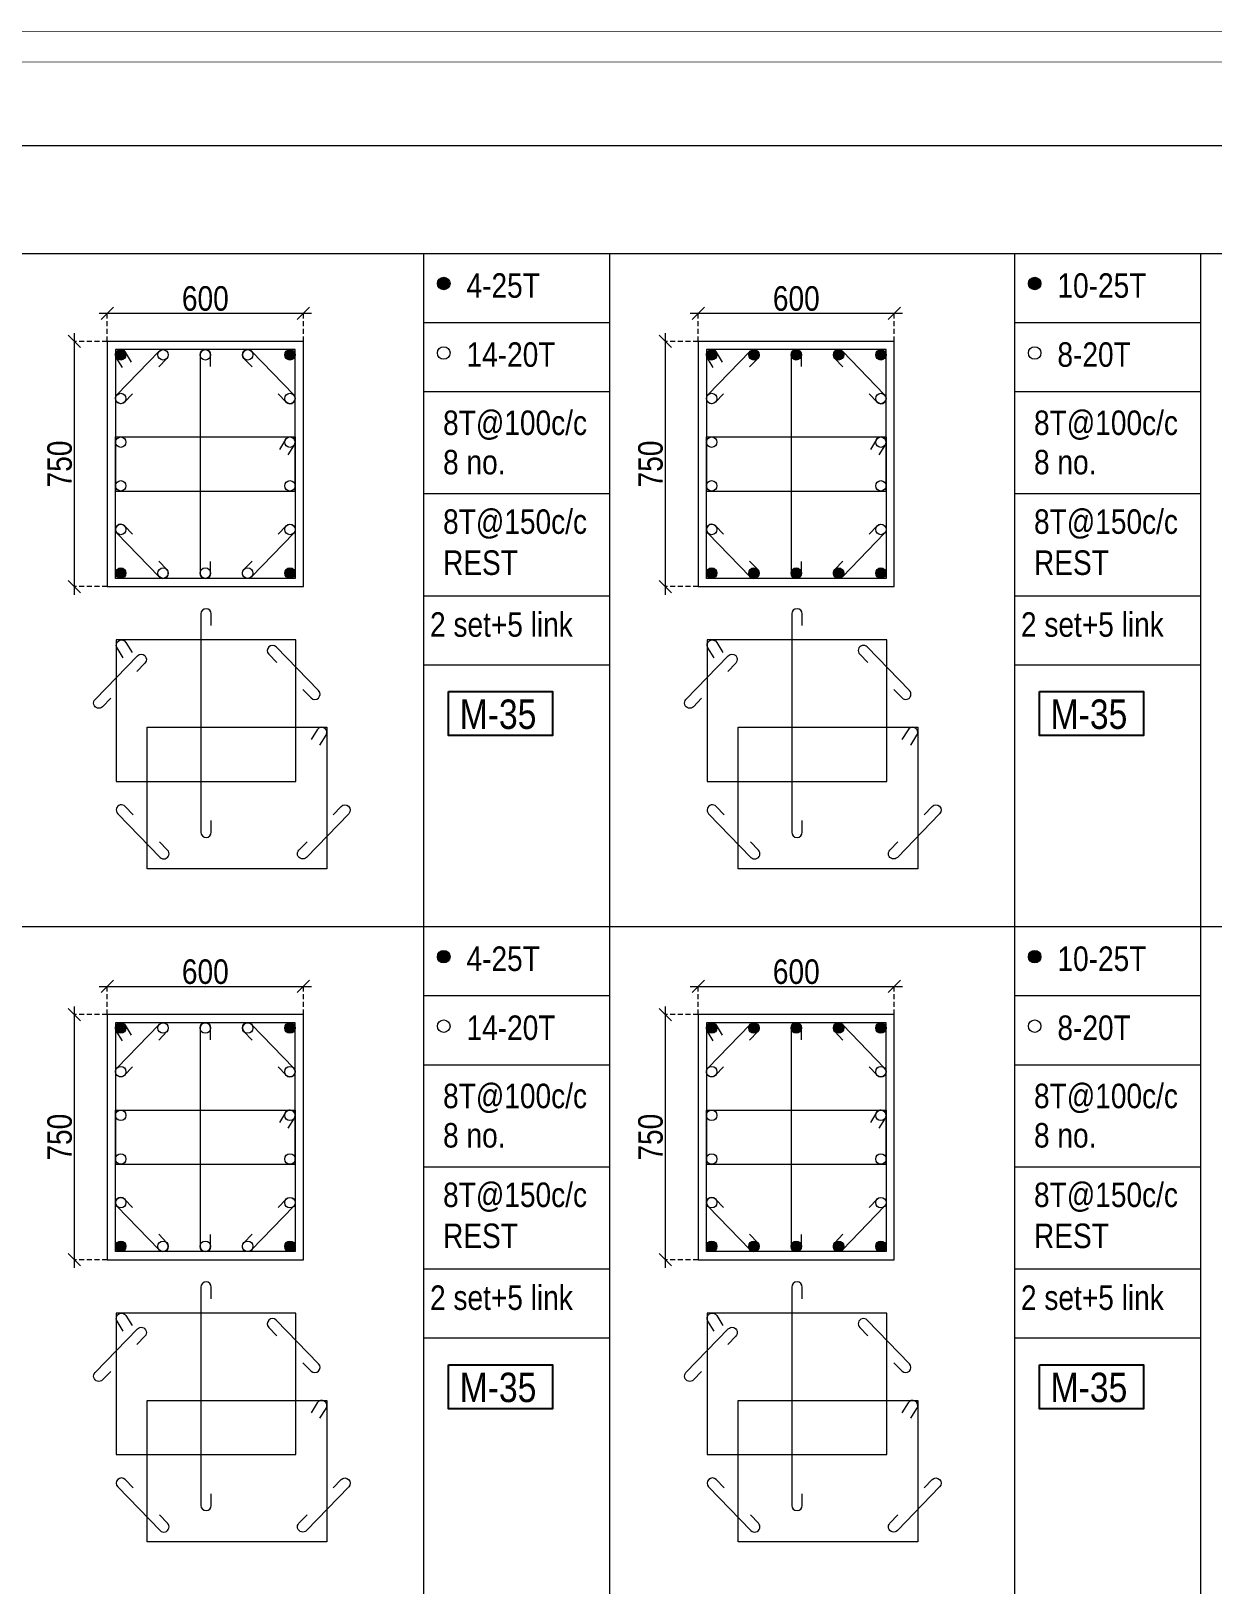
# Model space of a CAD drawing. Header units: millimetres. Extents: x 1112055 to 3390982, y -148532 to 766891.
# Drawn here: x 2128901 to 2143368, y 179780 to 198799 of the extents above; entities that cross this region are included whole.
import ezdxf
from ezdxf.enums import TextEntityAlignment as Align

# ---------------------------------------------------------------- set-up
doc = ezdxf.new("R2010")
doc.units = ezdxf.units.MM
doc.header["$PDMODE"] = 35
doc.header["$PDSIZE"] = -25
doc.linetypes.add('DASHED2', pattern=[0.375, 0.25, -0.125])
doc.linetypes.add('Hidden', pattern=[9.525, 6.35, -3.175])
for name, color, linetype, lineweight in [('B COL. SIZE DIM', 220, 'Continuous', 25), ('B COLSCH', 204, 'Continuous', 20), ('B COLUMN', 1, 'Hidden', 9), ('B STEEL', 34, 'Continuous', 15), ('B TITLE BLOCK', 250, 'Continuous', 0)]:
    doc.layers.add(name, color=color, linetype=linetype, lineweight=lineweight)
doc.layers.add('B TEXT', color=7, linetype='Continuous')
doc.styles.add('dim inside', font='romans.shx', dxfattribs={"width": 0.8, "height": 125})
doc.styles.add('SWINC', font='swissc.ttf')
doc.dimstyles.new('dim inside', dxfattribs={"dimtxt": 125, "dimasz": 100, "dimexe": 0, "dimexo": 0, "dimgap": 10, "dimtad": 0, "dimdec": 0, "dimzin": 0, "dimdsep": 46, "dimtxsty": 'dim inside', "dimblk": 'SMALL', "dimcen": 0.09, "dimadec": 0, "dimazin": 0, "dimtfac": 1, "dimtdec": 0, "dimtofl": 0, "dimtmove": 0, "dimatfit": 3, "dimfxl": 1, "dimtolj": 1, "dimtzin": 0, "dimarcsym": 2})

# ---------------------------------------------------------------- blocks, each defined once
blk = doc.blocks.new('_Oblique')
at = {"color": 0, "linetype": 'ByBlock', "lineweight": -2}
blk.add_line((-0.5, -0.5), (0.5, 0.5), dxfattribs=at)
blk = doc.blocks.new('*D247')
at = {"layer": 'B COL. SIZE DIM', "color": 250, "lineweight": 9, "ltscale": 250, "transparency": 16777216}
blk.add_line((2129734, 187105), (2132334, 187105), dxfattribs=at)
at = {"layer": 'B COL. SIZE DIM', "color": 250, "linetype": 'DASHED2', "lineweight": 9, "ltscale": 250, "transparency": 16777216}
for p, q in [((2129834, 186760), (2129834, 187105)), ((2132234, 186760), (2132234, 187105))]:
    blk.add_line(p, q, dxfattribs=at)
at = {"layer": 'Defpoints', "color": 0, "ltscale": 250, "transparency": 16777216}
for p in [(2132234, 187105), (2129834, 186760), (2132234, 186760)]:
    blk.add_point(p, dxfattribs=at)
at = {"layer": 'B COL. SIZE DIM', "color": 250, "lineweight": 9, "ltscale": 250, "transparency": 16777216, "xscale": 150, "yscale": 150, "zscale": 150, "rotation": 180}
blk.add_blockref('_Oblique', (2129834, 187105), dxfattribs=at)
at = {"layer": 'B COL. SIZE DIM', "color": 250, "lineweight": 9, "ltscale": 250, "transparency": 16777216, "xscale": 150, "yscale": 150, "zscale": 150}
blk.add_blockref('_Oblique', (2132234, 187105), dxfattribs=at)
at = {"layer": 'B COL. SIZE DIM', "color": 6, "ltscale": 250, "transparency": 16777216, "insert": (2131034, 187284), "char_height": 300, "attachment_point": 5, "style": 'SWINC'}
blk.add_mtext('\\A1;600', dxfattribs=at)
blk = doc.blocks.new('*D248')
at = {"layer": 'B COL. SIZE DIM', "color": 250, "lineweight": 9, "ltscale": 250, "transparency": 16777216}
blk.add_line((2129430, 186860), (2129430, 183660), dxfattribs=at)
at = {"layer": 'B COL. SIZE DIM', "color": 250, "linetype": 'DASHED2', "lineweight": 9, "ltscale": 250, "transparency": 16777216}
for p, q in [((2129834, 186760), (2129430, 186760)), ((2129834, 183760), (2129430, 183760))]:
    blk.add_line(p, q, dxfattribs=at)
at = {"layer": 'Defpoints', "color": 0, "ltscale": 250, "transparency": 16777216}
for p in [(2129834, 186760), (2129430, 183760), (2129834, 183760)]:
    blk.add_point(p, dxfattribs=at)
at = {"layer": 'B COL. SIZE DIM', "color": 250, "lineweight": 9, "ltscale": 250, "transparency": 16777216, "xscale": 150, "yscale": 150, "zscale": 150}
for p, rotation in [((2129430, 186760), 90), ((2129430, 183760), 270)]:
    blk.add_blockref('_Oblique', p, dxfattribs=dict(at, rotation=rotation))
at = {"layer": 'B COL. SIZE DIM', "color": 6, "ltscale": 250, "transparency": 16777216, "insert": (2129252, 185260), "char_height": 300, "attachment_point": 5, "rotation": 90, "style": 'SWINC'}
blk.add_mtext('\\A1;750', dxfattribs=at)
blk = doc.blocks.new('*D235')
at = {"layer": 'B COL. SIZE DIM', "color": 250, "lineweight": 9, "ltscale": 250, "transparency": 16777216}
blk.add_line((2129734, 195345), (2132334, 195345), dxfattribs=at)
at = {"layer": 'B COL. SIZE DIM', "color": 250, "linetype": 'DASHED2', "lineweight": 9, "ltscale": 250, "transparency": 16777216}
for p, q in [((2129834, 195000), (2129834, 195345)), ((2132234, 195000), (2132234, 195345))]:
    blk.add_line(p, q, dxfattribs=at)
at = {"layer": 'Defpoints', "color": 0, "ltscale": 250, "transparency": 16777216}
for p in [(2132234, 195345), (2129834, 195000), (2132234, 195000)]:
    blk.add_point(p, dxfattribs=at)
at = {"layer": 'B COL. SIZE DIM', "color": 250, "lineweight": 9, "ltscale": 250, "transparency": 16777216, "xscale": 150, "yscale": 150, "zscale": 150, "rotation": 180}
blk.add_blockref('_Oblique', (2129834, 195345), dxfattribs=at)
at = {"layer": 'B COL. SIZE DIM', "color": 250, "lineweight": 9, "ltscale": 250, "transparency": 16777216, "xscale": 150, "yscale": 150, "zscale": 150}
blk.add_blockref('_Oblique', (2132234, 195345), dxfattribs=at)
at = {"layer": 'B COL. SIZE DIM', "color": 6, "ltscale": 250, "transparency": 16777216, "insert": (2131034, 195524), "char_height": 300, "attachment_point": 5, "style": 'SWINC'}
blk.add_mtext('\\A1;600', dxfattribs=at)
blk = doc.blocks.new('*D236')
at = {"layer": 'B COL. SIZE DIM', "color": 250, "lineweight": 9, "ltscale": 250, "transparency": 16777216}
blk.add_line((2129430, 195100), (2129430, 191900), dxfattribs=at)
at = {"layer": 'B COL. SIZE DIM', "color": 250, "linetype": 'DASHED2', "lineweight": 9, "ltscale": 250, "transparency": 16777216}
for p, q in [((2129834, 195000), (2129430, 195000)), ((2129834, 192000), (2129430, 192000))]:
    blk.add_line(p, q, dxfattribs=at)
at = {"layer": 'Defpoints', "color": 0, "ltscale": 250, "transparency": 16777216}
for p in [(2129834, 195000), (2129430, 192000), (2129834, 192000)]:
    blk.add_point(p, dxfattribs=at)
at = {"layer": 'B COL. SIZE DIM', "color": 250, "lineweight": 9, "ltscale": 250, "transparency": 16777216, "xscale": 150, "yscale": 150, "zscale": 150}
for p, rotation in [((2129430, 195000), 90), ((2129430, 192000), 270)]:
    blk.add_blockref('_Oblique', p, dxfattribs=dict(at, rotation=rotation))
at = {"layer": 'B COL. SIZE DIM', "color": 6, "ltscale": 250, "transparency": 16777216, "insert": (2129252, 193500), "char_height": 300, "attachment_point": 5, "rotation": 90, "style": 'SWINC'}
blk.add_mtext('\\A1;750', dxfattribs=at)
blk = doc.blocks.new('*D261')
at = {"layer": 'B COL. SIZE DIM', "color": 250, "lineweight": 9, "ltscale": 250, "transparency": 16777216}
blk.add_line((2136968, 187105), (2139568, 187105), dxfattribs=at)
at = {"layer": 'B COL. SIZE DIM', "color": 250, "linetype": 'DASHED2', "lineweight": 9, "ltscale": 250, "transparency": 16777216}
for p, q in [((2137068, 186760), (2137068, 187105)), ((2139468, 186760), (2139468, 187105))]:
    blk.add_line(p, q, dxfattribs=at)
at = {"layer": 'Defpoints', "color": 0, "ltscale": 250, "transparency": 16777216}
for p in [(2139468, 187105), (2137068, 186760), (2139468, 186760)]:
    blk.add_point(p, dxfattribs=at)
at = {"layer": 'B COL. SIZE DIM', "color": 250, "lineweight": 9, "ltscale": 250, "transparency": 16777216, "xscale": 150, "yscale": 150, "zscale": 150, "rotation": 180}
blk.add_blockref('_Oblique', (2137068, 187105), dxfattribs=at)
at = {"layer": 'B COL. SIZE DIM', "color": 250, "lineweight": 9, "ltscale": 250, "transparency": 16777216, "xscale": 150, "yscale": 150, "zscale": 150}
blk.add_blockref('_Oblique', (2139468, 187105), dxfattribs=at)
at = {"layer": 'B COL. SIZE DIM', "color": 6, "ltscale": 250, "transparency": 16777216, "insert": (2138268, 187284), "char_height": 300, "attachment_point": 5, "style": 'SWINC'}
blk.add_mtext('\\A1;600', dxfattribs=at)
blk = doc.blocks.new('*D262')
at = {"layer": 'B COL. SIZE DIM', "color": 250, "lineweight": 9, "ltscale": 250, "transparency": 16777216}
blk.add_line((2136664, 186860), (2136664, 183660), dxfattribs=at)
at = {"layer": 'B COL. SIZE DIM', "color": 250, "linetype": 'DASHED2', "lineweight": 9, "ltscale": 250, "transparency": 16777216}
for p, q in [((2137068, 186760), (2136664, 186760)), ((2137068, 183760), (2136664, 183760))]:
    blk.add_line(p, q, dxfattribs=at)
at = {"layer": 'Defpoints', "color": 0, "ltscale": 250, "transparency": 16777216}
for p in [(2137068, 186760), (2136664, 183760), (2137068, 183760)]:
    blk.add_point(p, dxfattribs=at)
at = {"layer": 'B COL. SIZE DIM', "color": 250, "lineweight": 9, "ltscale": 250, "transparency": 16777216, "xscale": 150, "yscale": 150, "zscale": 150}
for p, rotation in [((2136664, 186760), 90), ((2136664, 183760), 270)]:
    blk.add_blockref('_Oblique', p, dxfattribs=dict(at, rotation=rotation))
at = {"layer": 'B COL. SIZE DIM', "color": 6, "ltscale": 250, "transparency": 16777216, "insert": (2136485, 185260), "char_height": 300, "attachment_point": 5, "rotation": 90, "style": 'SWINC'}
blk.add_mtext('\\A1;750', dxfattribs=at)
blk = doc.blocks.new('*D257')
at = {"layer": 'B COL. SIZE DIM', "color": 250, "lineweight": 9, "ltscale": 250, "transparency": 16777216}
blk.add_line((2136968, 195345), (2139568, 195345), dxfattribs=at)
at = {"layer": 'B COL. SIZE DIM', "color": 250, "linetype": 'DASHED2', "lineweight": 9, "ltscale": 250, "transparency": 16777216}
for p, q in [((2137068, 195000), (2137068, 195345)), ((2139468, 195000), (2139468, 195345))]:
    blk.add_line(p, q, dxfattribs=at)
at = {"layer": 'Defpoints', "color": 0, "ltscale": 250, "transparency": 16777216}
for p in [(2139468, 195345), (2137068, 195000), (2139468, 195000)]:
    blk.add_point(p, dxfattribs=at)
at = {"layer": 'B COL. SIZE DIM', "color": 250, "lineweight": 9, "ltscale": 250, "transparency": 16777216, "xscale": 150, "yscale": 150, "zscale": 150, "rotation": 180}
blk.add_blockref('_Oblique', (2137068, 195345), dxfattribs=at)
at = {"layer": 'B COL. SIZE DIM', "color": 250, "lineweight": 9, "ltscale": 250, "transparency": 16777216, "xscale": 150, "yscale": 150, "zscale": 150}
blk.add_blockref('_Oblique', (2139468, 195345), dxfattribs=at)
at = {"layer": 'B COL. SIZE DIM', "color": 6, "ltscale": 250, "transparency": 16777216, "insert": (2138268, 195524), "char_height": 300, "attachment_point": 5, "style": 'SWINC'}
blk.add_mtext('\\A1;600', dxfattribs=at)
blk = doc.blocks.new('*D258')
at = {"layer": 'B COL. SIZE DIM', "color": 250, "lineweight": 9, "ltscale": 250, "transparency": 16777216}
blk.add_line((2136664, 195100), (2136664, 191900), dxfattribs=at)
at = {"layer": 'B COL. SIZE DIM', "color": 250, "linetype": 'DASHED2', "lineweight": 9, "ltscale": 250, "transparency": 16777216}
for p, q in [((2137068, 195000), (2136664, 195000)), ((2137068, 192000), (2136664, 192000))]:
    blk.add_line(p, q, dxfattribs=at)
at = {"layer": 'Defpoints', "color": 0, "ltscale": 250, "transparency": 16777216}
for p in [(2137068, 195000), (2136664, 192000), (2137068, 192000)]:
    blk.add_point(p, dxfattribs=at)
at = {"layer": 'B COL. SIZE DIM', "color": 250, "lineweight": 9, "ltscale": 250, "transparency": 16777216, "xscale": 150, "yscale": 150, "zscale": 150}
for p, rotation in [((2136664, 195000), 90), ((2136664, 192000), 270)]:
    blk.add_blockref('_Oblique', p, dxfattribs=dict(at, rotation=rotation))
at = {"layer": 'B COL. SIZE DIM', "color": 6, "ltscale": 250, "transparency": 16777216, "insert": (2136485, 193500), "char_height": 300, "attachment_point": 5, "rotation": 90, "style": 'SWINC'}
blk.add_mtext('\\A1;750', dxfattribs=at)

msp = doc.modelspace()

# ---------------------------------------------------------------- hatches: boundary and pattern name
at = {"layer": 'B STEEL', "lineweight": 9, "ltscale": 0.5}
h = msp.add_hatch(color=34, dxfattribs=at)
edge = h.paths.add_edge_path()
edge.add_arc((2133952.7, 195709.1), 76.8, 0, 360)
h = msp.add_hatch(color=34, dxfattribs=at)
edge = h.paths.add_edge_path()
edge.add_arc((2141186.3, 195709.1), 76.8, 0, 360)
h = msp.add_hatch(color=34, dxfattribs=at)
edge = h.paths.add_edge_path()
edge.add_arc((2129998.4, 194836), 64, 0, 360)
h = msp.add_hatch(color=34, dxfattribs=at)
edge = h.paths.add_edge_path()
edge.add_arc((2132070.3, 194836), 64, 180, 540, ccw=False)
h = msp.add_hatch(color=34, dxfattribs=at)
edge = h.paths.add_edge_path()
edge.add_arc((2137231.9, 194836), 64, 0, 360)
at = {"layer": 'B STEEL', "lineweight": 30}
h = msp.add_hatch(color=34, dxfattribs=at)
edge = h.paths.add_edge_path()
edge.add_arc((2137749.9, 194836), 64, 0, 360)
h = msp.add_hatch(color=34, dxfattribs=at)
edge = h.paths.add_edge_path()
edge.add_arc((2138267.9, 194836), 64, 0, 360)
h = msp.add_hatch(color=34, dxfattribs=at)
edge = h.paths.add_edge_path()
edge.add_arc((2138785.9, 194836), 64, 0, 360)
at = {"layer": 'B STEEL', "lineweight": 9, "ltscale": 0.5}
h = msp.add_hatch(color=34, dxfattribs=at)
edge = h.paths.add_edge_path()
edge.add_arc((2139303.9, 194836), 64, 180, 540, ccw=False)
h = msp.add_hatch(color=34, dxfattribs=at)
edge = h.paths.add_edge_path()
edge.add_arc((2129998.4, 192164), 64, 0, 360, ccw=False)
h = msp.add_hatch(color=34, dxfattribs=at)
edge = h.paths.add_edge_path()
edge.add_arc((2132070.3, 192164), 64, -180, 180)
h = msp.add_hatch(color=34, dxfattribs=at)
edge = h.paths.add_edge_path()
edge.add_arc((2137231.9, 192164), 64, 0, 360, ccw=False)
at = {"layer": 'B STEEL', "lineweight": 30}
h = msp.add_hatch(color=34, dxfattribs=at)
edge = h.paths.add_edge_path()
edge.add_arc((2137749.9, 192164), 64, 0, 360)
h = msp.add_hatch(color=34, dxfattribs=at)
edge = h.paths.add_edge_path()
edge.add_arc((2138267.9, 192164), 64, 0, 360)
h = msp.add_hatch(color=34, dxfattribs=at)
edge = h.paths.add_edge_path()
edge.add_arc((2138785.9, 192164), 64, 0, 360)
at = {"layer": 'B STEEL', "lineweight": 9, "ltscale": 0.5}
h = msp.add_hatch(color=34, dxfattribs=at)
edge = h.paths.add_edge_path()
edge.add_arc((2139303.9, 192164), 64, -180, 180)
h = msp.add_hatch(color=34, dxfattribs=at)
edge = h.paths.add_edge_path()
edge.add_arc((2133952.7, 187469.3), 76.8, 0, 360)
h = msp.add_hatch(color=34, dxfattribs=at)
edge = h.paths.add_edge_path()
edge.add_arc((2141186.3, 187469.3), 76.8, 0, 360)
h = msp.add_hatch(color=34, dxfattribs=at)
edge = h.paths.add_edge_path()
edge.add_arc((2129998.4, 186596.1), 64, 0, 360)
h = msp.add_hatch(color=34, dxfattribs=at)
edge = h.paths.add_edge_path()
edge.add_arc((2132070.3, 186596.1), 64, 180, 540, ccw=False)
h = msp.add_hatch(color=34, dxfattribs=at)
edge = h.paths.add_edge_path()
edge.add_arc((2137231.9, 186596.1), 64, 0, 360)
at = {"layer": 'B STEEL', "lineweight": 30}
h = msp.add_hatch(color=34, dxfattribs=at)
edge = h.paths.add_edge_path()
edge.add_arc((2137749.9, 186596.1), 64, 0, 360)
h = msp.add_hatch(color=34, dxfattribs=at)
edge = h.paths.add_edge_path()
edge.add_arc((2138267.9, 186596.1), 64, 0, 360)
h = msp.add_hatch(color=34, dxfattribs=at)
edge = h.paths.add_edge_path()
edge.add_arc((2138785.9, 186596.1), 64, 0, 360)
at = {"layer": 'B STEEL', "lineweight": 9, "ltscale": 0.5}
h = msp.add_hatch(color=34, dxfattribs=at)
edge = h.paths.add_edge_path()
edge.add_arc((2139303.9, 186596.1), 64, 180, 540, ccw=False)
h = msp.add_hatch(color=34, dxfattribs=at)
edge = h.paths.add_edge_path()
edge.add_arc((2129998.4, 183924.2), 64, 0, 360, ccw=False)
h = msp.add_hatch(color=34, dxfattribs=at)
edge = h.paths.add_edge_path()
edge.add_arc((2132070.3, 183924.2), 64, -180, 180)
h = msp.add_hatch(color=34, dxfattribs=at)
edge = h.paths.add_edge_path()
edge.add_arc((2137231.9, 183924.2), 64, 0, 360, ccw=False)
at = {"layer": 'B STEEL', "lineweight": 30}
h = msp.add_hatch(color=34, dxfattribs=at)
edge = h.paths.add_edge_path()
edge.add_arc((2137749.9, 183924.2), 64, 0, 360)
h = msp.add_hatch(color=34, dxfattribs=at)
edge = h.paths.add_edge_path()
edge.add_arc((2138267.9, 183924.2), 64, 0, 360)
h = msp.add_hatch(color=34, dxfattribs=at)
edge = h.paths.add_edge_path()
edge.add_arc((2138785.9, 183924.2), 64, 0, 360)
at = {"layer": 'B STEEL', "lineweight": 9, "ltscale": 0.5}
h = msp.add_hatch(color=34, dxfattribs=at)
edge = h.paths.add_edge_path()
edge.add_arc((2139303.9, 183924.2), 64, -180, 180)

# ---------------------------------------------------------------- linework, layer by layer
at = {"layer": 'B COLSCH', "color": 250, "lineweight": 0}
for p, q in [((2087919, 197396.5), (2215549.8, 197396.5)), ((2087919, 196077.4), (2215549.8, 196077.4)), ((2133706.4, 196077.4), (2133706.4, 146638.4)), ((2135980.8, 196077.4), (2135980.8, 139385.8)), ((2140940, 196077.4), (2140940, 146638.4)), ((2143214.4, 196077.4), (2143214.4, 139385.8)), ((2133706.4, 195232.5), (2135980.8, 195232.5)), ((2140940, 195232.5), (2143214.4, 195232.5)), ((2133706.4, 194387.5), (2135980.8, 194387.5)), ((2140940, 194387.5), (2143214.4, 194387.5)), ((2133706.4, 193137.7), (2135980.8, 193137.7)), ((2140940, 193137.7), (2143214.4, 193137.7)), ((2133706.4, 191887.9), (2135980.8, 191887.9)), ((2140940, 191887.9), (2143214.4, 191887.9)), ((2133706.4, 191042.9), (2135980.8, 191042.9)), ((2140940, 191042.9), (2143214.4, 191042.9)), ((2087919, 187837.6), (2215549.8, 187837.6)), ((2133706.4, 186992.6), (2135980.8, 186992.6)), ((2140940, 186992.6), (2143214.4, 186992.6)), ((2133706.4, 186147.6), (2135980.8, 186147.6)), ((2140940, 186147.6), (2143214.4, 186147.6)), ((2133706.4, 184897.8), (2135980.8, 184897.8)), ((2140940, 184897.8), (2143214.4, 184897.8)), ((2133706.4, 183648.1), (2135980.8, 183648.1)), ((2140940, 183648.1), (2143214.4, 183648.1)), ((2133706.4, 182803.1), (2135980.8, 182803.1)), ((2140940, 182803.1), (2143214.4, 182803.1))]:
    msp.add_line(p, q, dxfattribs=at)
at = {"layer": 'B COLUMN', "color": 1, "linetype": 'ByBlock', "lineweight": 20}
for points in [[(2129834.3, 192000), (2132234.3, 192000), (2132234.3, 195000), (2129834.3, 195000)], [(2137067.9, 192000), (2139467.9, 192000), (2139467.9, 195000), (2137067.9, 195000)], [(2129834.3, 183760.1), (2132234.3, 183760.1), (2132234.3, 186760.1), (2129834.3, 186760.1)], [(2137067.9, 183760.1), (2139467.9, 183760.1), (2139467.9, 186760.1), (2137067.9, 186760.1)]]:
    msp.add_lwpolyline(points, close=True, dxfattribs=at)
at = {"layer": 'B STEEL', "color": 34, "lineweight": 9, "ltscale": 0.5}
for points in [[(2130018.6, 194680.9), (2129943.8, 194802.4, -1), (2130052.9, 194869.5), (2130127.7, 194748)], [(2130143.6, 194359.4), (2130044.3, 194257, -1), (2129952.4, 194346.1), (2130470.4, 194880.5, -1), (2130562.3, 194791.4), (2130463, 194689)], [(2131098.4, 194693.3), (2131098.4, 194836, 1), (2130970.3, 194836), (2130970.3, 192164, 1), (2131098.4, 192164), (2131098.4, 192306.6)], [(2131925.1, 194359.4), (2132024.4, 194257, 1), (2132116.3, 194346.1), (2131598.3, 194880.5, 1), (2131506.4, 194791.4), (2131605.6, 194689)], [(2137252.2, 194680.9), (2137177.4, 194802.4, -1), (2137286.4, 194869.5), (2137361.2, 194748)], [(2137377.2, 194359.4), (2137277.9, 194257, -1), (2137185.9, 194346.1), (2137703.9, 194880.5, -1), (2137795.9, 194791.4), (2137696.6, 194689)], [(2138331.9, 194693.3), (2138331.9, 194836, 1), (2138203.9, 194836), (2138203.9, 192164, 1), (2138331.9, 192164), (2138331.9, 192306.6)], [(2139158.6, 194359.4), (2139257.9, 194257, 1), (2139349.8, 194346.1), (2138831.8, 194880.5, 1), (2138739.9, 194791.4), (2138839.2, 194689)], [(2132050.1, 193612.1), (2132124.8, 193733.6, 1), (2132015.8, 193800.7), (2131941, 193679.2)], [(2139283.6, 193612.1), (2139358.4, 193733.6, 1), (2139249.4, 193800.7), (2139174.6, 193679.2)], [(2130143.6, 192640.5), (2130044.3, 192742.9, 1), (2129952.4, 192653.8), (2130470.4, 192119.4, 1), (2130562.3, 192208.6), (2130463, 192311)], [(2131925.1, 192640.5), (2132024.4, 192742.9, -1), (2132116.3, 192653.8), (2131598.3, 192119.4, -1), (2131506.4, 192208.6), (2131605.6, 192311)], [(2137377.2, 192640.5), (2137277.9, 192742.9, 1), (2137185.9, 192653.8), (2137703.9, 192119.4, 1), (2137795.9, 192208.6), (2137696.6, 192311)], [(2139158.6, 192640.5), (2139257.9, 192742.9, -1), (2139349.8, 192653.8), (2138831.8, 192119.4, -1), (2138739.9, 192208.6), (2138839.2, 192311)], [(2131107.5, 191521.8), (2131107.5, 191664.4, 1), (2130979.4, 191664.4), (2130979.4, 188992.5, 1), (2131107.5, 188992.5), (2131107.5, 189135.1)], [(2138341, 191521.8), (2138341, 191664.4, 1), (2138213, 191664.4), (2138213, 188992.5, 1), (2138341, 188992.5), (2138341, 189135.1)], [(2130027.7, 191127.4), (2129953, 191248.8, -1), (2130062, 191316), (2130136.8, 191194.5)], [(2137261.3, 191127.4), (2137186.5, 191248.8, -1), (2137295.5, 191316), (2137370.3, 191194.5)], [(2129875.7, 190631.9), (2129776.4, 190529.5, -1), (2129684.5, 190618.6), (2130202.5, 191153, -1), (2130294.4, 191063.9), (2130195.1, 190961.5)], [(2132229.3, 190739.5), (2132328.6, 190637, 1), (2132420.5, 190726.1), (2131902.5, 191260.5, 1), (2131810.6, 191171.4), (2131909.9, 191069)], [(2137109.2, 190631.9), (2137009.9, 190529.5, -1), (2136918, 190618.6), (2137436, 191153, -1), (2137527.9, 191063.9), (2137428.7, 190961.5)], [(2139462.9, 190739.5), (2139562.1, 190637, 1), (2139654.1, 190726.1), (2139136.1, 191260.5, 1), (2139044.1, 191171.4), (2139143.4, 191069)], [(2132436.9, 190058.6), (2132511.7, 190180.1, 1), (2132402.7, 190247.2), (2132327.9, 190125.7)], [(2139670.5, 190058.6), (2139745.2, 190180.1, 1), (2139636.2, 190247.2), (2139561.4, 190125.7)], [(2130152.7, 189206.4), (2130053.4, 189308.8, 1), (2129961.5, 189219.7), (2130479.5, 188685.3, 1), (2130571.4, 188774.4), (2130472.2, 188876.8)], [(2132598.3, 189206.4), (2132697.6, 189308.8, -1), (2132789.5, 189219.7), (2132271.5, 188685.3, -1), (2132179.6, 188774.4), (2132278.8, 188876.8)], [(2137386.3, 189206.4), (2137287, 189308.8, 1), (2137195.1, 189219.7), (2137713, 188685.3, 1), (2137805, 188774.4), (2137705.7, 188876.8)], [(2139831.8, 189206.4), (2139931.1, 189308.8, -1), (2140023, 189219.7), (2139505, 188685.3, -1), (2139413.1, 188774.4), (2139512.4, 188876.8)], [(2130018.6, 186441.1), (2129943.8, 186562.6, -1), (2130052.9, 186629.7), (2130127.7, 186508.2)], [(2130143.6, 186119.6), (2130044.3, 186017.2, -1), (2129952.4, 186106.3), (2130470.4, 186640.7, -1), (2130562.3, 186551.6), (2130463, 186449.1)], [(2131098.4, 186453.5), (2131098.4, 186596.1, 1), (2130970.3, 186596.1), (2130970.3, 183924.2, 1), (2131098.4, 183924.2), (2131098.4, 184066.8)], [(2131925.1, 186119.6), (2132024.4, 186017.2, 1), (2132116.3, 186106.3), (2131598.3, 186640.7, 1), (2131506.4, 186551.6), (2131605.6, 186449.1)], [(2137252.2, 186441.1), (2137177.4, 186562.6, -1), (2137286.4, 186629.7), (2137361.2, 186508.2)], [(2137377.2, 186119.6), (2137277.9, 186017.2, -1), (2137185.9, 186106.3), (2137703.9, 186640.7, -1), (2137795.9, 186551.6), (2137696.6, 186449.1)], [(2138331.9, 186453.5), (2138331.9, 186596.1, 1), (2138203.9, 186596.1), (2138203.9, 183924.2, 1), (2138331.9, 183924.2), (2138331.9, 184066.8)], [(2139158.6, 186119.6), (2139257.9, 186017.2, 1), (2139349.8, 186106.3), (2138831.8, 186640.7, 1), (2138739.9, 186551.6), (2138839.2, 186449.1)], [(2132050.1, 185372.3), (2132124.8, 185493.8, 1), (2132015.8, 185560.9), (2131941, 185439.4)], [(2139283.6, 185372.3), (2139358.4, 185493.8, 1), (2139249.4, 185560.9), (2139174.6, 185439.4)], [(2130143.6, 184400.7), (2130044.3, 184503.1, 1), (2129952.4, 184414), (2130470.4, 183879.6, 1), (2130562.3, 183968.7), (2130463, 184071.1)], [(2131925.1, 184400.7), (2132024.4, 184503.1, -1), (2132116.3, 184414), (2131598.3, 183879.6, -1), (2131506.4, 183968.7), (2131605.6, 184071.1)], [(2137377.2, 184400.7), (2137277.9, 184503.1, 1), (2137185.9, 184414), (2137703.9, 183879.6, 1), (2137795.9, 183968.7), (2137696.6, 184071.1)], [(2139158.6, 184400.7), (2139257.9, 184503.1, -1), (2139349.8, 184414), (2138831.8, 183879.6, -1), (2138739.9, 183968.7), (2138839.2, 184071.1)], [(2131107.5, 183282), (2131107.5, 183424.6, 1), (2130979.4, 183424.6), (2130979.4, 180752.6, 1), (2131107.5, 180752.6), (2131107.5, 180895.3)], [(2138341, 183282), (2138341, 183424.6, 1), (2138213, 183424.6), (2138213, 180752.6, 1), (2138341, 180752.6), (2138341, 180895.3)], [(2130027.7, 182887.5), (2129953, 183009, -1), (2130062, 183076.1), (2130136.8, 182954.6)], [(2132229.3, 182499.6), (2132328.6, 182397.2, 1), (2132420.5, 182486.3), (2131902.5, 183020.7, 1), (2131810.6, 182931.6), (2131909.9, 182829.1)], [(2137261.3, 182887.5), (2137186.5, 183009, -1), (2137295.5, 183076.1), (2137370.3, 182954.6)], [(2139462.9, 182499.6), (2139562.1, 182397.2, 1), (2139654.1, 182486.3), (2139136.1, 183020.7, 1), (2139044.1, 182931.6), (2139143.4, 182829.1)], [(2129875.7, 182392.1), (2129776.4, 182289.7, -1), (2129684.5, 182378.8), (2130202.5, 182913.2, -1), (2130294.4, 182824), (2130195.1, 182721.6)], [(2137109.2, 182392.1), (2137009.9, 182289.7, -1), (2136918, 182378.8), (2137436, 182913.2, -1), (2137527.9, 182824), (2137428.7, 182721.6)], [(2132436.9, 181818.7), (2132511.7, 181940.2, 1), (2132402.7, 182007.3), (2132327.9, 181885.8)], [(2139670.5, 181818.7), (2139745.2, 181940.2, 1), (2139636.2, 182007.3), (2139561.4, 181885.8)], [(2130152.7, 180966.5), (2130053.4, 181068.9, 1), (2129961.5, 180979.8), (2130479.5, 180445.4, 1), (2130571.4, 180534.6), (2130472.2, 180637)], [(2132598.3, 180966.5), (2132697.6, 181068.9, -1), (2132789.5, 180979.8), (2132271.5, 180445.4, -1), (2132179.6, 180534.6), (2132278.8, 180637)], [(2137386.3, 180966.5), (2137287, 181068.9, 1), (2137195.1, 180979.8), (2137713, 180445.4, 1), (2137805, 180534.6), (2137705.7, 180637)], [(2139831.8, 180966.5), (2139931.1, 181068.9, -1), (2140023, 180979.8), (2139505, 180445.4, -1), (2139413.1, 180534.6), (2139512.4, 180637)]]:
    msp.add_lwpolyline(points, format="xyb", dxfattribs=at)
for points in [[(2129934.3, 193168.8), (2132134.3, 193168.8), (2132134.3, 194900), (2129934.3, 194900)], [(2137167.9, 193168.8), (2139367.9, 193168.8), (2139367.9, 194900), (2137167.9, 194900)], [(2129934.3, 193831.2), (2132134.3, 193831.2), (2132134.3, 192100), (2129934.3, 192100)], [(2137167.9, 193831.2), (2139367.9, 193831.2), (2139367.9, 192100), (2137167.9, 192100)], [(2129943.5, 189615.2), (2132143.5, 189615.2), (2132143.5, 191346.4), (2129943.5, 191346.4)], [(2137177, 189615.2), (2139377, 189615.2), (2139377, 191346.4), (2137177, 191346.4)], [(2130321.2, 190277.6), (2132521.2, 190277.6), (2132521.2, 188546.4), (2130321.2, 188546.4)], [(2137554.7, 190277.6), (2139754.7, 190277.6), (2139754.7, 188546.4), (2137554.7, 188546.4)], [(2129934.3, 184928.9), (2132134.3, 184928.9), (2132134.3, 186660.1), (2129934.3, 186660.1)], [(2137167.9, 184928.9), (2139367.9, 184928.9), (2139367.9, 186660.1), (2137167.9, 186660.1)], [(2129934.3, 185591.3), (2132134.3, 185591.3), (2132134.3, 183860.1), (2129934.3, 183860.1)], [(2137167.9, 185591.3), (2139367.9, 185591.3), (2139367.9, 183860.1), (2137167.9, 183860.1)], [(2129943.5, 181375.4), (2132143.5, 181375.4), (2132143.5, 183106.6), (2129943.5, 183106.6)], [(2137177, 181375.4), (2139377, 181375.4), (2139377, 183106.6), (2137177, 183106.6)], [(2130321.2, 182037.8), (2132521.2, 182037.8), (2132521.2, 180306.6), (2130321.2, 180306.6)], [(2137554.7, 182037.8), (2139754.7, 182037.8), (2139754.7, 180306.6), (2137554.7, 180306.6)]]:
    msp.add_lwpolyline(points, close=True, dxfattribs=at)
for centre, radius in [((2133952.7, 195709.1), 76.8), ((2141186.3, 195709.1), 76.8), ((2129998.4, 194836), 64), ((2130516.4, 194836), 64), ((2131034.3, 194836), 64), ((2131552.3, 194836), 64), ((2132070.3, 194836), 64), ((2133952.7, 194858.9), 76.8), ((2137231.9, 194836), 64), ((2137749.9, 194836), 64), ((2138267.9, 194836), 64), ((2138785.9, 194836), 64), ((2139303.9, 194836), 64), ((2141186.3, 194858.9), 76.8), ((2129998.4, 194301.6), 64), ((2132070.3, 194301.6), 64), ((2137231.9, 194301.6), 64), ((2139303.9, 194301.6), 64), ((2129998.4, 193767.2), 64), ((2132070.3, 193767.2), 64), ((2137231.9, 193767.2), 64), ((2139303.9, 193767.2), 64), ((2129998.4, 193232.8), 64), ((2132070.3, 193232.8), 64), ((2137231.9, 193232.8), 64), ((2139303.9, 193232.8), 64), ((2129998.4, 192698.4), 64), ((2132070.3, 192698.4), 64), ((2137231.9, 192698.4), 64), ((2139303.9, 192698.4), 64), ((2129998.4, 192164), 64), ((2130516.4, 192164), 64), ((2131034.3, 192164), 64), ((2131552.3, 192164), 64), ((2132070.3, 192164), 64), ((2137231.9, 192164), 64), ((2137749.9, 192164), 64), ((2138267.9, 192164), 64), ((2138785.9, 192164), 64), ((2139303.9, 192164), 64), ((2133952.7, 187469.3), 76.8), ((2141186.3, 187469.3), 76.8), ((2129998.4, 186596.1), 64), ((2130516.4, 186596.1), 64), ((2131034.3, 186596.1), 64), ((2131552.3, 186596.1), 64), ((2132070.3, 186596.1), 64), ((2133952.7, 186619), 76.8), ((2137231.9, 186596.1), 64), ((2137749.9, 186596.1), 64), ((2138267.9, 186596.1), 64), ((2138785.9, 186596.1), 64), ((2139303.9, 186596.1), 64), ((2141186.3, 186619), 76.8), ((2129998.4, 186061.7), 64), ((2132070.3, 186061.7), 64), ((2137231.9, 186061.7), 64), ((2139303.9, 186061.7), 64), ((2129998.4, 185527.3), 64), ((2132070.3, 185527.3), 64), ((2137231.9, 185527.3), 64), ((2139303.9, 185527.3), 64), ((2129998.4, 184992.9), 64), ((2132070.3, 184992.9), 64), ((2137231.9, 184992.9), 64), ((2139303.9, 184992.9), 64), ((2129998.4, 184458.5), 64), ((2132070.3, 184458.5), 64), ((2137231.9, 184458.5), 64), ((2139303.9, 184458.5), 64), ((2129998.4, 183924.2), 64), ((2130516.4, 183924.2), 64), ((2131034.3, 183924.2), 64), ((2131552.3, 183924.2), 64), ((2132070.3, 183924.2), 64), ((2137231.9, 183924.2), 64), ((2137749.9, 183924.2), 64), ((2138267.9, 183924.2), 64), ((2138785.9, 183924.2), 64), ((2139303.9, 183924.2), 64)]:
    msp.add_circle(centre, radius, dxfattribs=at)
at = {"layer": 'B TEXT', "color": 1}
for points in [[(2134010.1, 190713.9), (2135284.7, 190713.9), (2135284.7, 190175.9), (2134010.1, 190175.9)], [(2141243.6, 190713.9), (2142518.2, 190713.9), (2142518.2, 190175.9), (2141243.6, 190175.9)], [(2134010.1, 182474), (2135284.7, 182474), (2135284.7, 181936.1), (2134010.1, 181936.1)], [(2141243.6, 182474), (2142518.2, 182474), (2142518.2, 181936.1), (2141243.6, 181936.1)]]:
    msp.add_lwpolyline(points, close=True, dxfattribs=at)
at = {"layer": 'B TITLE BLOCK', "color": 1, "const_width": 8.39}
msp.add_lwpolyline([(2086797.8, 198794.8), (2086797.8, 122115.7), (2227726.9, 122115.7), (2227726.9, 198794.8)], close=True, dxfattribs=at)
at = {"layer": 'B TITLE BLOCK', "color": 250, "lineweight": 0, "const_width": 8.39}
msp.add_lwpolyline([(2087171.5, 198421.1), (2087171.5, 122489.4), (2227353.1, 122489.4), (2227353.1, 198421.1)], close=True, dxfattribs=at)

# ---------------------------------------------------------------- texts
at = {"layer": 'B TEXT', "style": 'SWINC'}
for s, p in [('4-25T', (2134231.2, 195534.6)), ('10-25T', (2141464.8, 195534.6)), ('14-20T', (2134231.2, 194689.6)), ('8-20T', (2141464.8, 194689.6)), ('8T@100c/c', (2133944.3, 193854.7)), ('8T@100c/c', (2141177.8, 193854.7)), ('8 no.', (2133944.3, 193373)), ('8 no.', (2141177.8, 193373)), ('8T@150c/c', (2133944.3, 192644.9)), ('8T@150c/c', (2141177.8, 192644.9)), ('REST', (2133944.3, 192142.5)), ('REST', (2141177.8, 192142.5)), ('2 set+5 link', (2133784.6, 191385.4)), ('2 set+5 link', (2141018.2, 191385.4)), ('4-25T', (2134231.2, 187294.7)), ('10-25T', (2141464.8, 187294.7)), ('14-20T', (2134231.2, 186449.7)), ('8-20T', (2141464.8, 186449.7)), ('8T@100c/c', (2133944.3, 185614.9)), ('8T@100c/c', (2141177.8, 185614.9)), ('8 no.', (2133944.3, 185133.1)), ('8 no.', (2141177.8, 185133.1)), ('8T@150c/c', (2133944.3, 184405)), ('8T@150c/c', (2141177.8, 184405)), ('REST', (2133944.3, 183902.6)), ('REST', (2141177.8, 183902.6)), ('2 set+5 link', (2133784.6, 183145.6)), ('2 set+5 link', (2141018.2, 183145.6))]:
    msp.add_text(s, height=300, dxfattribs=at).set_placement(p)
at = {"layer": 'B TEXT', "color": 1, "style": 'SWINC'}
for p in [(2134147.5, 190149.4), (2141381, 190149.4), (2134147.5, 181909.5), (2141381, 181909.5)]:
    msp.add_text('M-35', height=360, dxfattribs=at).set_placement(p, align=Align.BOTTOM_LEFT)

# ---------------------------------------------------------------- dimensions: what is measured, and where the dimension line sits
at = {"layer": 'B COL. SIZE DIM', "color": 250, "ltscale": 250}
for base, p1, p2, picture, middle in [((2132234.3, 195344.9), (2129834.3, 195000), (2132234.3, 195000), '*D235', (2131034.3, 195523.9)), ((2139467.9, 195344.9), (2137067.9, 195000), (2139467.9, 195000), '*D257', (2138267.9, 195523.9)), ((2132234.3, 187105.1), (2129834.3, 186760.1), (2132234.3, 186760.1), '*D247', (2131034.3, 187284.1)), ((2139467.9, 187105.1), (2137067.9, 186760.1), (2139467.9, 186760.1), '*D261', (2138267.9, 187284.1))]:
    dim = msp.add_linear_dim(base=base, p1=p1, p2=p2, dimstyle='dim inside', override={"dimtxt": 300, "dimasz": 150, "dimgap": 25, "dimtad": 3, "dimlfac": 0.25, "dimtxsty": 'SWINC', "dimblk1": 'Oblique', "dimblk2": 'Oblique', "dimsah": 1, "dimdle": 100, "dimclrd": 250, "dimclre": 250, "dimclrt": 6, "dimfxl": 1000, "dimlwd": 9, "dimlwe": 9}, dxfattribs=at)
    dim.commit()
    dim.dimension.update_dxf_attribs({"geometry": picture, "text_midpoint": middle})
for base, p1, p2, picture, middle in [((2129430.5, 192000), (2129834.3, 195000), (2129834.3, 192000), '*D236', (2129251.7, 193500)), ((2136664, 192000), (2137067.9, 195000), (2137067.9, 192000), '*D258', (2136485.2, 193500)), ((2129430.5, 183760.1), (2129834.3, 186760.1), (2129834.3, 183760.1), '*D248', (2129251.7, 185260.1)), ((2136664, 183760.1), (2137067.9, 186760.1), (2137067.9, 183760.1), '*D262', (2136485.2, 185260.1))]:
    dim = msp.add_linear_dim(base=base, p1=p1, p2=p2, angle=90, dimstyle='dim inside', override={"dimtxt": 300, "dimasz": 150, "dimgap": 25, "dimtad": 3, "dimlfac": 0.25, "dimtxsty": 'SWINC', "dimblk1": 'Oblique', "dimblk2": 'Oblique', "dimsah": 1, "dimdle": 100, "dimclrd": 250, "dimclre": 250, "dimclrt": 6, "dimfxl": 1000, "dimlwd": 9, "dimlwe": 9}, dxfattribs=at)
    dim.commit()
    dim.dimension.update_dxf_attribs({"geometry": picture, "text_midpoint": middle})

doc.saveas('drawing.dxf')
